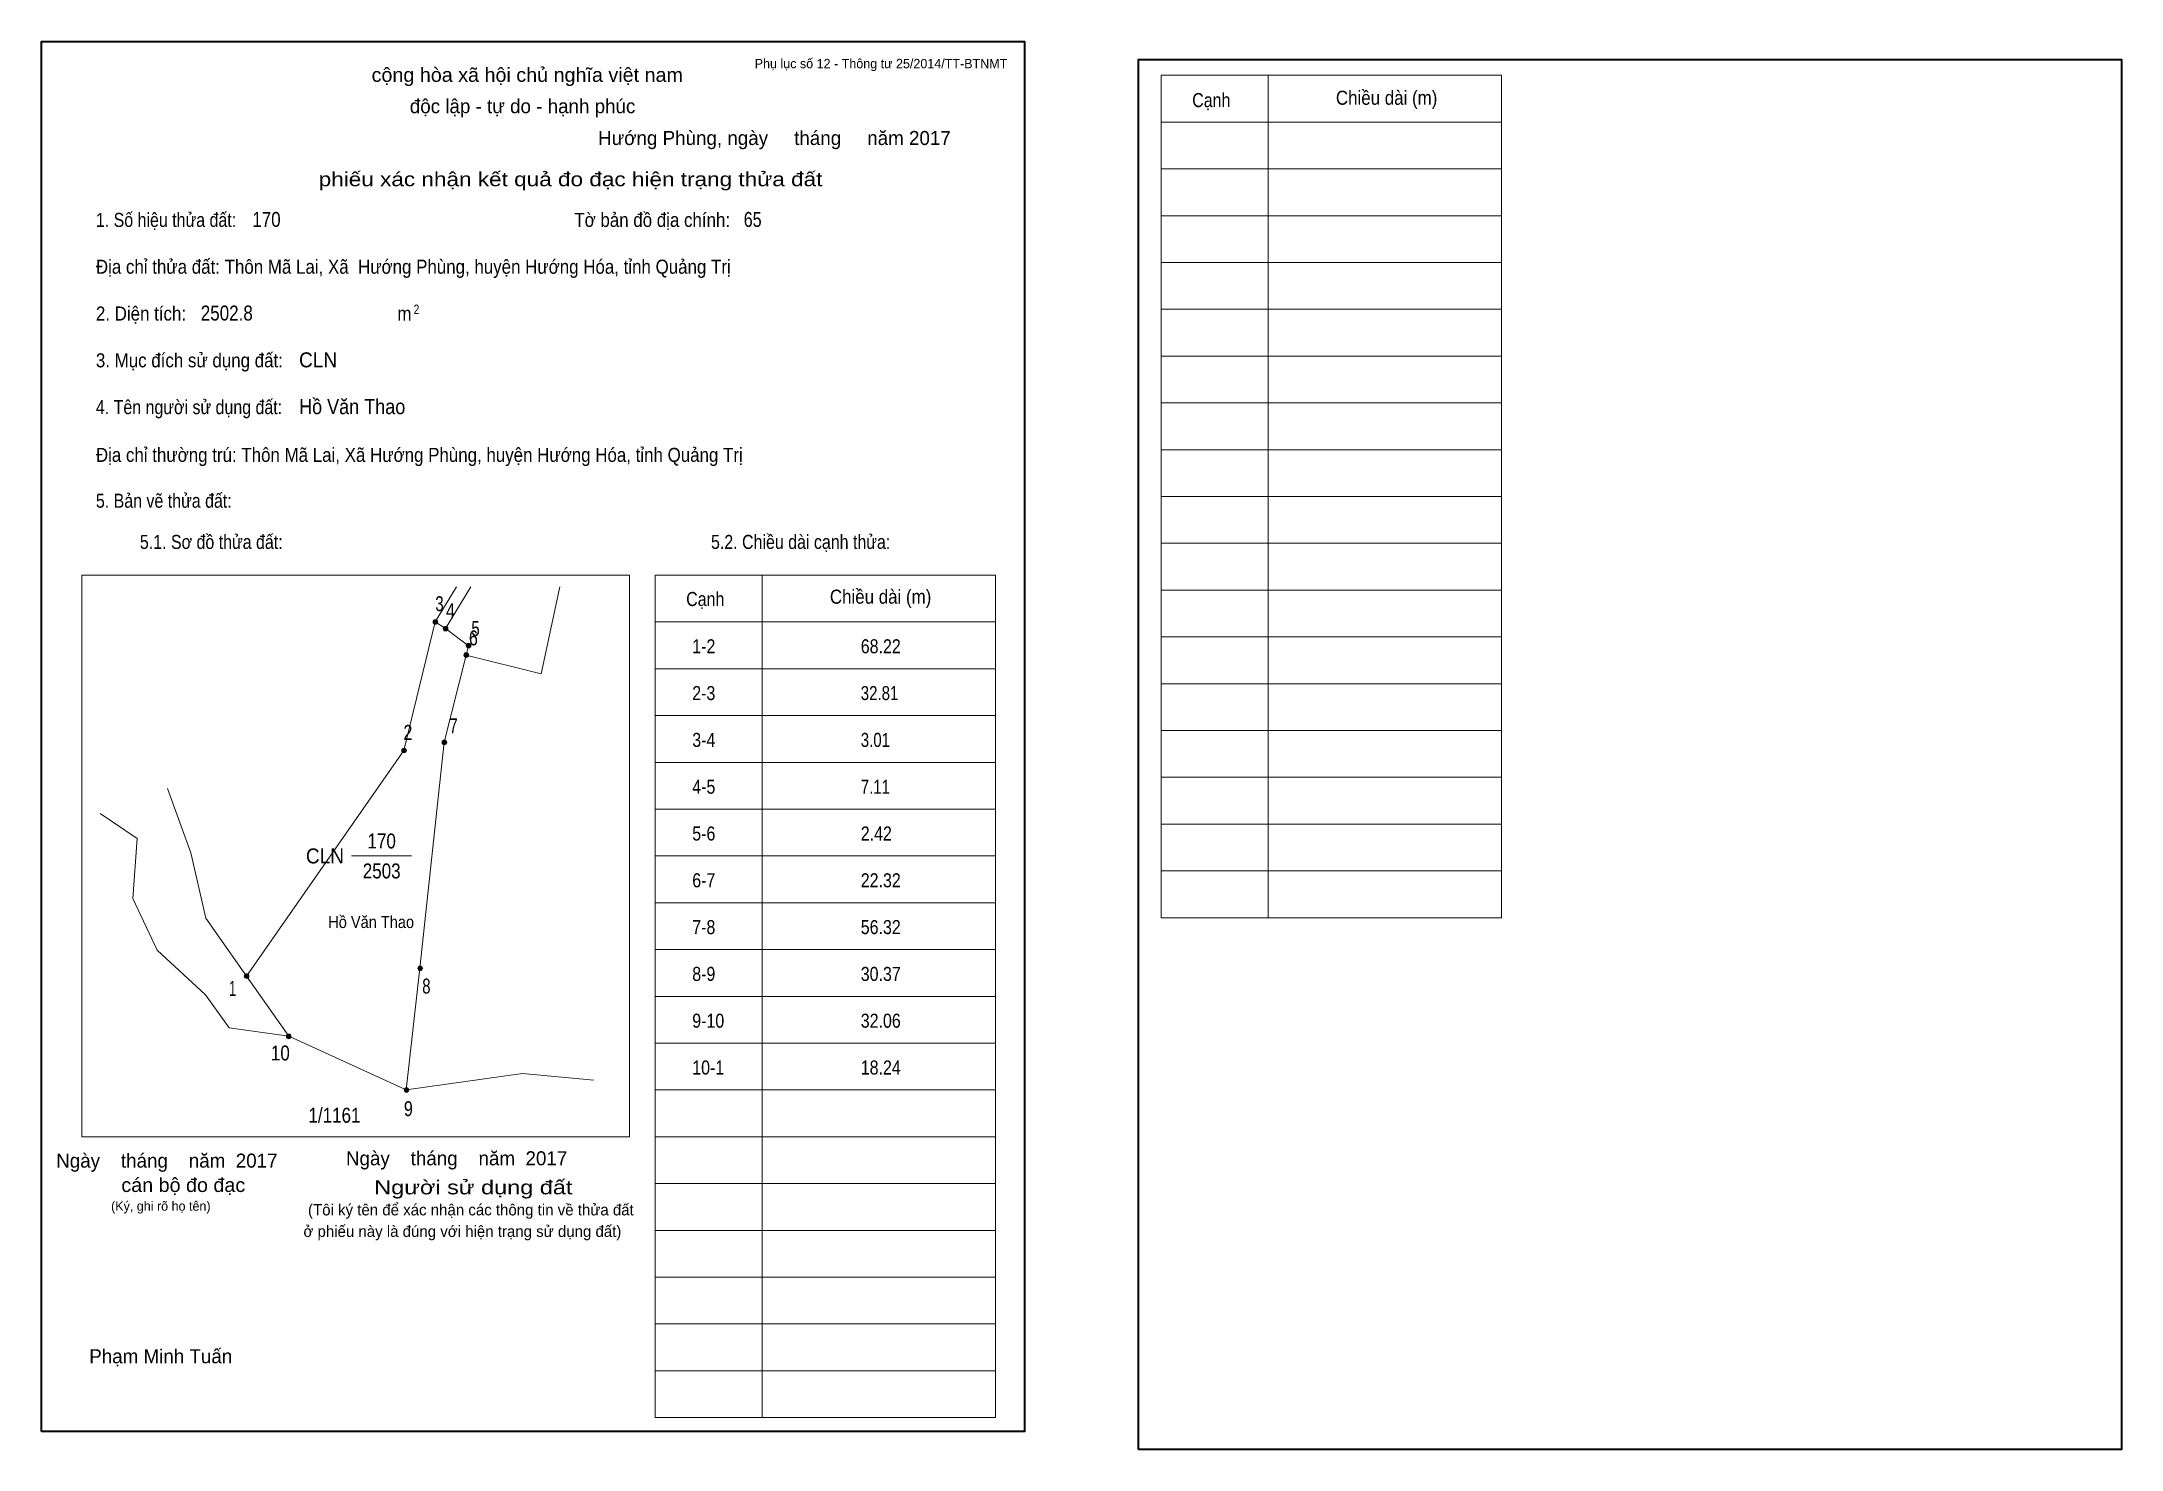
# Model space of a CAD drawing. Header units: centimetres. Extents: x 0 to 44.4, y -0.4 to 29.7.
import ezdxf
from ezdxf.enums import TextEntityAlignment as Align

# ---------------------------------------------------------------- set-up
doc = ezdxf.new("R2010")
doc.units = ezdxf.units.CM
doc.header["$LTSCALE"] = 0.12
for name, color, linetype in [('2', 7, 'Continuous'), ('30', 7, 'Continuous'), ('34', 7, 'Continuous')]:
    doc.layers.add(name, color=color, linetype=linetype)
for name, color, linetype, lineweight in [('32', 7, 'Continuous', 13), ('33', 7, 'Continuous', 13), ('6', 7, 'Continuous', 13), ('63', 7, 'Continuous', 13)]:
    doc.layers.add(name, color=color, linetype=linetype, lineweight=lineweight)

msp = doc.modelspace()

# ---------------------------------------------------------------- hatches: boundary and pattern name
at = {"layer": '32'}
for points in [[(8.4621, 17.3, 1), (8.3621, 17.3, 1)], [(8.6792, 17.1578, 1), (8.5792, 17.1578, 1)], [(9.1204, 16.5909, 1), (9.0204, 16.5909, 1)], [(9.1712, 16.7934, 1), (9.0712, 16.7934, 1)], [(8.6542, 14.7255, 1), (8.5542, 14.7255, 1)], [(7.7926, 14.5531, 1), (7.6926, 14.5531, 1)], [(4.4297, 9.7324, 1), (4.3297, 9.7324, 1)], [(8.1372, 9.9004, 1), (8.0372, 9.9004, 1)], [(5.3309, 8.4451, 1), (5.2309, 8.4451, 1)], [(7.8451, 7.3, 1), (7.7451, 7.3, 1)]]:
    msp.add_hatch(color=256, dxfattribs=at).paths.add_polyline_path(points)

# ---------------------------------------------------------------- linework, layer by layer
for centre in [(8.4121, 17.3), (8.6292, 17.1578), (9.0704, 16.5909), (9.1212, 16.7934), (8.6042, 14.7255), (7.7426, 14.5531), (4.3797, 9.7324), (8.0872, 9.9004), (5.2809, 8.4451), (7.7951, 7.3)]:
    msp.add_circle(centre, 0.05, dxfattribs=at)
at = {"layer": '33'}
msp.add_line((6.62, 12.3), (7.9, 12.3), dxfattribs=at)
at = {"layer": '6'}
for p, q in [((8.86, 18.05), (8.41, 17.3)), ((9.17, 18.05), (8.63, 17.16)), ((8.63, 17.16), (8.41, 17.3))]:
    msp.add_line(p, q, dxfattribs=at)
for points in [[(9.07, 16.59), (10.67, 16.19), (11.07, 18.05)], [(8.41, 17.3), (7.74, 14.55), (4.38, 9.73)], [(8.63, 17.16), (9.12, 16.79), (9.07, 16.59)], [(9.07, 16.59), (8.6, 14.73), (8.08, 9.9), (7.79, 7.3)], [(4.38, 9.73), (3.51, 10.97), (3.19, 12.37), (2.69, 13.74)], [(1.25, 13.21), (2.04, 12.67), (1.95, 11.39), (2.47, 10.29), (3.5, 9.33), (4.01, 8.63), (5.28, 8.45)], [(4.38, 9.73), (5.28, 8.45), (7.79, 7.3)], [(7.79, 7.3), (10.27, 7.65), (11.8, 7.51)]]:
    msp.add_lwpolyline(points, dxfattribs=at)
at = {"layer": '63'}
for p, q in [((23.92, 28.98), (31.19, 28.98)), ((23.92, 10.98), (23.92, 28.98)), ((26.2, 10.98), (26.2, 28.98)), ((31.19, 10.98), (31.19, 28.98)), ((23.92, 27.98), (31.19, 27.98)), ((23.92, 26.98), (31.19, 26.98)), ((23.92, 25.98), (31.19, 25.98)), ((23.92, 24.98), (31.19, 24.98)), ((23.92, 23.98), (31.19, 23.98)), ((23.92, 22.98), (31.19, 22.98)), ((23.92, 21.98), (31.19, 21.98)), ((23.92, 20.98), (31.19, 20.98)), ((23.92, 19.98), (31.19, 19.98)), ((23.92, 18.98), (31.19, 18.98)), ((0.86, 18.3), (12.56, 18.3)), ((0.86, 6.3), (0.86, 18.3)), ((12.56, 6.3), (12.56, 18.3)), ((13.11, 18.3), (20.38, 18.3)), ((13.11, 0.3), (13.11, 18.3)), ((15.39, 0.3), (15.39, 18.3)), ((20.38, 0.3), (20.38, 18.3)), ((23.92, 17.98), (31.19, 17.98)), ((13.11, 17.3), (20.38, 17.3)), ((23.92, 16.98), (31.19, 16.98)), ((13.11, 16.3), (20.38, 16.3)), ((23.92, 15.98), (31.19, 15.98)), ((13.11, 15.3), (20.38, 15.3)), ((23.92, 14.98), (31.19, 14.98)), ((13.11, 14.3), (20.38, 14.3)), ((23.92, 13.98), (31.19, 13.98)), ((13.11, 13.3), (20.38, 13.3)), ((23.92, 12.98), (31.19, 12.98)), ((13.11, 12.3), (20.38, 12.3)), ((23.92, 11.98), (31.19, 11.98)), ((13.11, 11.3), (20.38, 11.3)), ((23.92, 10.98), (31.19, 10.98)), ((13.11, 10.3), (20.38, 10.3)), ((13.11, 9.3), (20.38, 9.3)), ((13.11, 8.3), (20.38, 8.3)), ((13.11, 7.3), (20.38, 7.3)), ((0.86, 6.3), (12.56, 6.3)), ((13.11, 6.3), (20.38, 6.3)), ((13.11, 5.3), (20.38, 5.3)), ((13.11, 4.3), (20.38, 4.3)), ((13.11, 3.3), (20.38, 3.3)), ((13.11, 2.3), (20.38, 2.3)), ((13.11, 1.3), (20.38, 1.3)), ((13.11, 0.3), (20.38, 0.3))]:
    msp.add_line(p, q, dxfattribs=at)
at = {"layer": '63', "lineweight": 35}
for points in [[(0, 0), (0, 29.7), (21, 29.7), (21, 0)], [(23.43, -0.38), (23.43, 29.32), (44.43, 29.32), (44.43, -0.38)]]:
    msp.add_lwpolyline(points, close=True, dxfattribs=at)

# ---------------------------------------------------------------- texts
at = {"layer": '2', "width": 0.9}
msp.add_text('Hồ Văn Thao', height=0.2585, dxfattribs=at).set_placement((7.04, 10.76), align=Align.CENTER)
at = {"layer": '30'}
for s, height, width, p in [('1-2', 0.3, 0.85, (13.9, 16.63)), ('68.22', 0.3, 0.85, (17.5, 16.63)), ('2-3', 0.3, 0.85, (13.9, 15.63)), ('32.81', 0.3, 0.8, (17.5, 15.63)), ('3-4', 0.3, 0.85, (13.9, 14.63)), ('3.01', 0.3, 0.8, (17.5, 14.63)), ('4-5', 0.3, 0.85, (13.9, 13.63)), ('7.11', 0.3, 0.8, (17.5, 13.63)), ('5-6', 0.3, 0.85, (13.9, 12.63)), ('2.42', 0.3, 0.85, (17.5, 12.63)), ('6-7', 0.3, 0.85, (13.9, 11.63)), ('22.32', 0.3, 0.85, (17.5, 11.63)), ('7-8', 0.3, 0.85, (13.9, 10.63)), ('56.32', 0.3, 0.85, (17.5, 10.63)), ('8-9', 0.3, 0.85, (13.9, 9.63)), ('30.37', 0.3, 0.85, (17.5, 9.63)), ('9-10', 0.3, 0.85, (13.9, 8.63)), ('32.06', 0.3, 0.85, (17.5, 8.63)), ('10-1', 0.3, 0.85, (13.9, 7.63)), ('18.24', 0.3, 0.85, (17.5, 7.63)), ('1/1161', 0.32, 0.85, (5.7, 6.6))]:
    msp.add_text(s, height=height, dxfattribs=dict(at, width=width)).set_placement(p)
at = {"layer": '32'}
for s, width, p in [('3', 0.75, (8.5, 17.53)), ('4', 0.8, (8.735, 17.38)), ('6', 0.8, (9.225, 16.8)), ('5', 0.75, (9.27, 17)), ('7', 0.75, (8.8, 14.92)), ('2', 0.8, (7.825, 14.78)), ('1', 0.65, (4.08, 9.31)), ('8', 0.75, (8.22, 9.36)), ('10', 0.85, (5.1, 7.93)), ('9', 0.8, (7.835, 6.74))]:
    msp.add_text(s, height=0.32, dxfattribs=dict(at, width=width)).set_placement(p, align=Align.CENTER)
at = {"layer": '33', "width": 0.95}
msp.add_text('CLN', height=0.32, dxfattribs=at).set_placement((6.46, 12.14), align=Align.RIGHT)
at = {"layer": '33', "width": 0.85}
for s, p in [('170', (7.265, 12.46)), ('2503', (7.265, 11.82))]:
    msp.add_text(s, height=0.32, dxfattribs=at).set_placement(p, align=Align.CENTER)
at = {"layer": '34'}
for s, width, p in [('170', 0.85, (4.5, 25.74)), ('65', 0.8, (15, 25.74)), ('2502.8', 0.85, (3.4, 23.74)), ('CLN', 0.95, (5.5, 22.74)), ('Hồ Văn Thao', 0.9, (5.5, 21.74))]:
    msp.add_text(s, height=0.32, dxfattribs=dict(at, width=width)).set_placement(p)
at = {"layer": '63'}
for s, height, p in [('Phụ lục số 12 - Thông tư 25/2014/TT-BTNMT', 0.2, (20.63, 29.13)), ('Ngày    tháng    năm  2017', 0.3, (5.04, 5.64)), ('Ngày    tháng    năm  2017', 0.3, (11.23, 5.69)), ('(Ký, ghi rõ họ tên)', 0.2, (3.61, 4.72))]:
    msp.add_text(s, height=height, dxfattribs=at).set_placement(p, align=Align.RIGHT)
at = {"layer": '63', "width": 1.05}
msp.add_text('cộng hòa xã hội chủ nghĩa việt nam', height=0.3, dxfattribs=at).set_placement((10.375, 28.84), align=Align.CENTER)
at = {"layer": '63'}
for s, height, p in [('độc lập - tự do - hạnh phúc', 0.3, (10.275, 28.17)), ('Hướng Phùng, ngày     tháng     năm 2017', 0.3, (15.655, 27.49)), ('(Tôi ký tên để xác nhận các thông tin về thửa đất ', 0.24, (9.215, 4.62)), ('ở phiếu này là đúng với hiện trạng sử dụng đất)', 0.24, (8.99, 4.16)), ('Phạm Minh Tuấn', 0.3, (2.545, 1.46))]:
    msp.add_text(s, height=height, dxfattribs=at).set_placement(p, align=Align.CENTER)
for s, height, width, p in [('Cạnh', 0.3, 0.85, (24.58, 28.3)), ('Chiều dài (m)', 0.3, 0.9, (27.65, 28.35)), ('1. Số hiệu thửa đất:', 0.3, 0.85, (1.16, 25.74)), ('Tờ bản đồ địa chính:', 0.3, 0.9, (11.38, 25.74)), ('Địa chỉ thửa đất: Thôn Mã Lai, Xã  Hướng Phùng, huyện Hướng Hóa, tỉnh Quảng Trị', 0.3, 0.9, (1.16, 24.74)), ('2. Diện tích:', 0.3, 0.9, (1.16, 23.74)), ('2', 0.2, 0.8, (7.95, 23.88)), ('m', 0.3, 0.9, (7.6, 23.74)), ('3. Mục đích sử dụng đất:', 0.3, 0.9, (1.16, 22.74)), ('4. Tên người sử dụng đất:', 0.3, 0.85, (1.16, 21.74)), ('Địa chỉ thường trú: Thôn Mã Lai, Xã Hướng Phùng, huyện Hướng Hóa, tỉnh Quảng Trị', 0.3, 0.9, (1.16, 20.72)), ('5. Bản vẽ thửa đất:', 0.3, 0.85, (1.16, 19.74)), ('5.1. Sơ đồ thửa đất:', 0.3, 0.85, (2.1, 18.86)), ('5.2. Chiều dài cạnh thửa:', 0.3, 0.85, (14.3, 18.86)), ('Cạnh', 0.3, 0.85, (13.77, 17.64)), ('Chiều dài (m)', 0.3, 0.9, (16.84, 17.69))]:
    msp.add_text(s, height=height, dxfattribs=dict(at, width=width)).set_placement(p)
for s, width, p in [('phiếu xác nhận kết quả đo đạc hiện trạng thửa đất', 1.2, (16.68, 26.61)), ('cán bộ đo đạc', 1.05, (4.35, 5.12)), ('Người sử dụng đất', 1.25, (11.34, 5.07))]:
    msp.add_text(s, height=0.3, dxfattribs=dict(at, width=width)).set_placement(p, align=Align.RIGHT)

doc.saveas('drawing.dxf')
